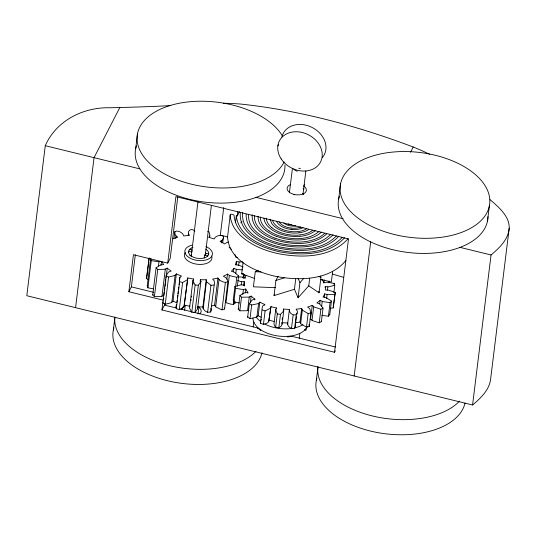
<?xml version="1.0" encoding="UTF-8"?>
<svg xmlns="http://www.w3.org/2000/svg" width="536" height="536" viewBox="0 0 536 536"><rect width="100%" height="100%" fill="white"/><g stroke="black" fill="none" stroke-linecap="round" stroke-linejoin="round"><path stroke-width="0.8" d="M313.701 306.713L312.026 320.314L312.441 320.562A6.593 3.745 7 0 0 312.662 320.682L319.215 322.819L321.386 321.654L323.061 308.053L320.89 309.218L314.337 307.081A6.593 3.745 7 0 1 314.15 306.981L312.267 305.332A40.843 23.182 7 0 1 307.577 307.061L309.627 308.582A6.593 3.745 7 0 1 309.761 308.763L310.934 312.89L309.259 326.491L309.004 324.38M228.584 242.118L226.902 242.533A6.452 3.665 7 0 0 226.607 242.634L224.618 243.94A38.532 21.869 7 0 0 220.041 241.401L222.159 240.195A6.452 3.665 7 0 0 222.34 239.994C226.4 235.23 219.177 233.984 215.465 237.153A6.452 3.665 7 0 0 215.258 237.307L214.212 238.982A38.532 21.869 7 0 0 208.658 237.327L209.884 235.706A6.452 3.665 7 0 0 209.931 235.505L209.007 231.773L207.68 231.23M200.92 281.3L200.9 281.588A6.452 3.665 7 0 1 200.859 281.795L198.354 285.239L194.95 312.495L197.509 308.997A6.452 3.665 7 0 0 197.55 308.79L200.92 281.3L200.357 279.705A38.532 21.869 7 0 0 206.226 279.725L206.427 281.32L203.231 308.81A6.452 3.665 7 0 0 203.365 309.017C206.119 313.547 212.913 313.439 210.95 308.314M197.563 308.555L197.194 307.436M344.527 237.803C328.488 255.585 301.199 255.84 279.31 251.732C260.503 247.444 235.894 237.153 234.011 215.117C226.661 210.775 231.82 222.051 232.517 224.611C234.681 229.321 238.091 233.361 241.95 236.785C251.987 245.501 264.677 250.6 277.521 253.515C301.118 258.164 330.745 258.064 348.025 238.761M230.346 214.219L227.552 236.885C228.959 260.623 255.572 271.819 275.651 276.382C299.255 280.804 329.305 280.576 345.908 260.496M258.057 216.189C257.561 226.594 268.127 233.207 276.636 236.443M254.386 215.733C253.803 227.237 265.501 234.574 274.908 238.165M176.619 304.415L176.445 304.676A6.452 3.665 7 0 0 176.344 304.87C173.825 310.552 181.536 310.27 183.734 307.121A6.452 3.665 7 0 0 183.928 306.9L187.808 277.903A38.532 21.869 7 0 0 193.623 279.042L192.906 280.797A6.452 3.665 7 0 0 192.927 281.011L195.131 284.978L198.354 285.239M295.504 324.24L295.611 324.588A6.593 3.745 7 0 1 295.638 324.722C296.71 330.163 289.561 329.526 287.785 324.963A6.593 3.745 7 0 1 287.725 324.829L287.725 322.987A40.843 23.182 7 0 1 281.762 322.625L282.023 324.461A6.593 3.745 7 0 1 281.97 324.615C280.63 329.171 273.507 328.454 274.023 323.409A6.593 3.745 7 0 1 274.03 323.275L275.765 309.339L276.703 308.006A40.843 23.182 7 0 1 270.961 306.599L268.536 321.928A6.593 3.745 7 0 1 268.422 322.036C266.07 324.99 257.769 325.399 261.153 319.51A6.593 3.745 7 0 1 261.233 319.389L261.3 319.295M283.243 310.625L283.437 309.024A40.843 23.182 7 0 0 289.4 309.386L289.4 311.228A6.593 3.745 7 0 0 289.46 311.362C291.229 315.905 298.358 316.568 297.319 311.155A6.593 3.745 7 0 0 297.286 310.987L296.06 309.185A40.843 23.182 7 0 0 301.654 308.468L302.646 310.304A6.593 3.745 7 0 0 302.773 310.424L308.146 313.553L310.934 312.89M194.829 231.358C192.846 227.994 187.881 229.582 188.37 233.374A6.452 3.665 7 0 0 188.391 233.582L189.456 235.431A38.532 21.869 7 0 0 183.794 235.981L182.917 234.111A6.452 3.665 7 0 0 182.729 233.917C179.868 230.42 172.083 229.368 175.647 235.384A6.452 3.665 7 0 0 175.788 235.592L177.785 237.227A38.532 21.869 7 0 0 173.014 238.842M246.145 214.279C245.528 232.369 265.957 241.488 280.891 245.012C298.297 248.523 319.865 248.503 333.024 234.788M252.161 214.782C251.297 230.48 269.012 238.587 281.923 241.696C296.81 244.825 314.846 244.845 326.679 233.917M184.625 310.29L185.215 305.399M248.503 214.253C247.518 231.385 266.854 240.249 280.931 243.645C297.5 247.123 317.969 247.176 330.692 234.333M170.743 105.585C150.562 106.731 130.349 107.247 110.135 107.77C83.462 107.012 56.307 120.499 45.272 145.705L26.8 295.718L472.578 404.995C480.792 398.047 489.85 389.612 490.728 378.202L509.2 228.182A55.242 31.356 7 0 0 506.56 217.516C502.54 210.333 496.168 204.933 490.038 199.606M75.576 307.677L94.048 157.658L119.823 107.501M113.344 330.062L114.912 317.339M135.675 148.713L137.538 133.605M163.875 298.746L163.158 300.133L128.875 291.731L133.431 254.707L167.721 263.109L170.22 258.245L177.798 196.732M128.875 291.731L131.374 286.861L135.327 254.774M148.224 279.424L146.529 278.633L149.042 258.231M146.529 278.633L148.707 262.017M148.907 260.369L149.216 257.896M153.564 288.85L147.929 287.832L147.233 286.003L150.583 258.801L151.018 258.613M147.929 287.832L151.279 260.63L150.583 258.801M164.331 292.033L163.922 295.329L161.537 296.395A6.452 3.665 7 0 1 161.209 296.468L154.395 296.696L152.733 295.014L156.083 267.812L160.405 265.045A6.452 3.665 7 0 1 160.7 264.945L163.748 264.543A38.532 21.869 7 0 1 161.517 261.213L161.008 265.333M154.395 296.696L157.745 269.494L156.083 267.812M158.522 265.816L159.031 261.695L160.894 261.334M161.966 296.287L165.316 269.085L167.272 268.127A38.532 21.869 7 0 0 171.165 271.015L168.659 271.987A6.452 3.665 7 0 0 168.445 272.141L166.14 275.685L161.952 309.962L334.551 352.266L335.268 350.879M167.721 263.109L175.909 196.618L348.507 238.929L334.551 352.266M164.532 290.385L164.84 287.912M165.041 286.264L165.343 283.792M165.55 282.144L165.852 279.671M166.053 278.023L167.272 268.127M161.952 309.962L164.452 305.091L164.653 303.45M176.284 308.85L179.634 281.648L179.326 279.484L179.694 277.668A6.452 3.665 7 0 1 179.795 277.474L181.496 276.027A38.532 21.869 7 0 1 176.364 273.903L173.014 301.105L171.473 302.612A6.452 3.665 7 0 1 171.219 302.746L165.229 304.274L168.572 277.072L166.14 275.685M173.986 238.151L174.823 231.351M175.708 238.339L176.009 235.867M171.801 302.425L175.145 275.223L176.364 273.903M176.92 301.942L177.121 300.294M177.429 297.822L177.731 295.349M177.932 293.701L178.24 291.229M178.441 289.581L178.749 287.108M179.051 284.636L179.252 282.988M179.46 281.333L179.962 277.213M188.257 235.525L188.458 233.877M179.252 309.734L182.602 282.532L187.124 279.879A6.452 3.665 7 0 0 187.278 279.698L187.459 279.444M188.391 252.704L188.565 251.284L191.741 252.061L191.278 255.84L189.69 255.451M189.483 250.044L189.57 249.334L191.948 249.923M184.109 306.646L187.808 277.903M192.92 280.509L189.563 307.999A6.452 3.665 7 0 0 189.577 308.213L191.781 312.18L194.95 312.495M190.97 300.575L191.111 299.443M191.392 297.172L191.533 296.04M192.994 284.14L193.208 282.439M193.483 280.174L193.623 279.042M191.781 312.18L195.131 284.978M200.156 281.353L200.357 279.705M204.196 258.037L204.544 255.203A6.934 3.94 7 0 0 205.543 253.253L208.718 254.03L208.631 254.741M205.342 254.908L211.398 205.328M209.596 237.629L209.797 235.981M207.633 256.69L207.72 255.98L204.544 255.203M203.077 308.522L202.876 306.927L206.226 279.725M207.593 312.535L210.943 285.333L206.735 281.836A6.452 3.665 7 0 1 206.581 281.608L206.44 281.346M210.615 312.247L214.46 283.155L214.286 281.085A6.452 3.665 7 0 0 214.206 280.871L212.658 279.102A38.532 21.869 7 0 0 217.944 278.01L219.325 279.812A6.452 3.665 7 0 0 219.566 279.986C224.417 283.718 230.788 283.135 225.958 277.822A6.452 3.665 7 0 0 225.763 277.628L223.371 276.174A38.532 21.869 7 0 0 227.505 274.077L229.763 275.605A6.452 3.665 7 0 0 230.078 275.739L236.811 277.306L238.614 275.966L234.601 272.375A6.452 3.665 7 0 0 234.319 272.214L231.338 271.223A38.532 21.869 7 0 0 233.87 268.362L236.765 269.44A6.452 3.665 7 0 0 237.126 269.514L242.527 269.863M223.74 207.465L220.33 235.116L227.552 236.885M221.629 242.875L221.958 240.383M227.907 281.815L224.564 309.017L222.011 309.882L216.216 307.188A6.452 3.665 7 0 1 215.975 307.014L214.594 305.212L217.944 278.01M222.728 242.761L223.546 236.168M215.673 306.76L219.023 279.558M222.011 309.882L225.361 282.68M226.875 279.182L227.505 274.077M235.458 222.768L236.329 215.686L237.287 215.921L239.471 211.673M229.348 275.41L225.998 302.612L226.413 302.807A6.452 3.665 7 0 0 226.735 302.94C229.589 303.664 234.46 306.197 235.405 302.036M237.287 215.921L237.843 211.439M233.448 271.759L233.87 268.362M235.934 264.871L236.349 261.474L239.572 261.997A6.452 3.665 7 0 0 239.934 261.997L242.533 261.782M235.773 273.447L236.282 269.327M239.344 302.981L233.877 301.902L233.254 300.053L234.929 286.452L241.033 284.857A6.593 3.745 7 0 1 241.26 284.844L244.476 285.112L244.369 285.963M233.462 304.508L233.971 300.388M235.693 286.378L236.811 277.306M233.877 301.902L235.552 288.301L234.929 286.452M238.661 265.273L239.069 261.977M237.361 286.164L238.614 275.966M254.761 278.492L241.682 273.822L243.076 262.486M248.858 309.982L247.049 310.686A6.593 3.745 7 0 1 246.835 310.726L239.813 310.813L238.252 309.084L239.927 295.483L244.604 292.79A6.593 3.745 7 0 1 244.798 292.736L247.853 292.422L247.753 293.272M241.24 284.851L241.636 281.648L244.242 281.675A40.843 23.182 7 0 0 244.476 285.112M243.049 278.037L243.558 273.916M243.592 278.224L243.914 274.164M243.739 277.755L244.088 274.921M239.813 310.813L241.488 297.212L239.927 295.483M243.753 285.675L244.242 281.675M242.828 294.284L243.418 289.487L245.796 289.038A40.843 23.182 7 0 0 247.853 292.422M244.309 283.825L244.523 282.124M244.939 278.727L245.046 277.876A40.843 23.182 7 0 1 246.299 275.296M245.3 293.038L245.796 289.038M247.585 310.565L249.26 296.964L251.17 296.093A40.843 23.182 7 0 0 254.861 299.088L254.754 299.939M264.697 305.306L264.797 304.455A40.843 23.182 7 0 1 259.839 302.143L258.164 315.744L256.483 317.171A6.593 3.745 7 0 1 256.315 317.252L249.997 318.612L247.652 317.171L249.327 303.57L252.114 300.046A6.593 3.745 7 0 1 252.255 299.952L254.861 299.088M250.379 302.492L251.17 296.093M258.292 270.271L255.27 271.712L253.407 286.82L275.605 287.678M249.997 318.612L251.672 305.011L249.327 303.57M253.227 327.06L253.836 322.103M256.905 316.957L258.58 303.356L259.839 302.143M257.548 328.601L257.628 327.932L193.623 312.24M260.523 323.523L262.171 307.858L262.828 305.909A6.593 3.745 7 0 1 262.908 305.788L264.797 304.455M260.811 329.834L260.744 330.39A27.745 15.745 7 0 1 257.628 327.932M263.431 324.535L265.099 310.934L270.097 308.435A6.593 3.745 7 0 0 270.211 308.327L270.472 308.039M268.797 321.64L270.961 306.599M295.731 278.867L294.452 289.259L274.05 295.591L275.913 280.475L278.104 276.214M276.596 308.857L276.703 308.006M275.618 327.523L277.293 313.922L275.698 309.808A6.593 3.745 7 0 1 275.705 309.674L275.765 309.339M294.056 194.896L294.11 194.427M278.82 327.978L280.469 314.398L283.645 311.014A6.593 3.745 7 0 0 283.691 310.887L283.437 309.024M282.157 319.429L282.351 317.828M282.097 324.146L283.772 310.545M303.021 194.099L305.862 170.964M287.591 324.481L289.4 309.386M287.37 336.347L287.303 336.896A27.745 15.745 7 0 0 291.966 336.347L335.442 347.006M291.45 328.769L293.125 315.168M309.681 278.305L308.749 285.862L298.083 297.768L299.939 282.66L298.13 278.405M294.586 328.675L296.261 315.074M295.604 323.442L296.488 316.24M296.689 314.639L296.884 313.037M309.259 326.491L306.471 327.154L301.098 324.025A6.593 3.745 7 0 1 300.971 323.905L299.979 322.069L301.654 308.468M300.663 323.577L302.338 309.976M299.229 338.343L299.845 333.379M304.348 329.714L305.956 330.109L306.217 327.985M306.471 327.154L308.146 313.553M312.026 320.314L310.592 318.933L312.267 305.332M308.749 285.862L319.054 292.79L320.91 277.675L320.702 276.087M321.741 280.14L321.848 279.29M319.778 303.691L320.193 300.287L322.793 301.594A6.593 3.745 7 0 0 323.007 301.654L330.102 302.606L331.442 301.051L326.364 297.768A6.593 3.745 7 0 0 326.163 297.681L323.034 296.998A40.843 23.182 7 0 0 324.662 293.835L327.717 294.659A6.593 3.745 7 0 0 327.952 294.686L334.886 294.344L335.101 293.453L335.261 292.555L328.896 290.204A6.593 3.745 7 0 0 328.662 290.164L325.459 290.036A40.843 23.182 7 0 0 325.231 286.599L328.441 286.867A6.593 3.745 7 0 0 328.669 286.854L334.732 285.273L334.524 284.449L334.149 283.41L327.161 282.224A6.593 3.745 7 0 0 326.88 282.217L323.911 282.673A40.843 23.182 7 0 0 322.002 279.497M323.891 283.109L324.287 279.913M319.215 322.819L320.89 309.218M321.647 306.203L322.237 301.406M325.124 287.45L325.231 286.599M324.24 297.239L324.662 293.835M316.341 380.393L318.009 366.872M327.463 290.097L327.851 286.894M338.672 199.044L340.534 183.935M326.618 298.579L327.114 294.579M328.983 282.633L329.184 281.031M332.628 271.578L331.349 281.97L320.294 279.263M321.875 315.396L328.427 316.207L330.102 302.606M328.427 316.207L329.767 314.652L331.442 301.051M334.049 284.261L334.149 283.41M333.888 292.462L334.772 285.259M330.484 308.274L333.211 307.945L334.886 294.344M333.211 307.945L335.261 292.555M354.169 375.971L370.698 241.696M487.499 221.046L489.355 205.938A75.268 42.726 7 0 0 385.022 153.082A75.268 42.726 7 0 0 370.456 225.783A75.268 42.726 7 0 0 489.355 205.938M472.578 404.995L491.05 254.975C499.264 248.027 508.316 239.592 509.2 228.182M197.992 201.677L191.741 252.061A6.934 3.94 7 0 1 192.143 250.788M198.019 313.902L198.936 306.572M289.373 192.866L292.462 168.264M240.309 212.638C238.607 233.703 262.801 244.47 280.013 248.356C299.678 252.188 324.106 252.061 338.745 236.336M242.687 212.598C240.57 232.658 263.618 243.197 279.939 246.969C298.78 250.788 322.109 250.761 336.367 235.94M213.978 285.011L210.943 285.333M247.652 317.171L247.907 316.629M163.219 301.781L162.79 302.887L165.229 304.274M277.842 145.98L278.553 144.613M274.05 295.591L274.78 294.163M410.529 152.217L413.209 147.005A220.926 125.404 7 0 1 422.448 150.918L429.617 154.234M342.109 237.475C325.774 254.814 298.565 254.573 276.898 249.81C259.873 245.374 238.198 235.565 236.329 215.686M299.939 282.66L303.678 278.492M152.733 295.014L153.202 294.579M318.974 231.445C308.984 240.061 294.304 239.82 282.164 236.791A31.812 18.056 7 0 1 269.092 230.942M240.765 222.909L242.111 221.716M315.215 230.668C306.344 237.709 293.862 237.515 283.37 234.895A28.113 15.959 7 0 1 271.806 229.736A28.951 16.435 7 0 1 264.007 218.098M238.252 309.084L238.801 308.635M280.469 314.398L277.293 313.922M175.118 275.236L174.823 275.41A6.452 3.665 7 0 1 174.569 275.544L168.626 277.065M258.58 303.356L258.191 303.557A6.593 3.745 7 0 1 257.99 303.651L251.672 305.011M147.233 286.003L147.909 285.715M233.254 300.053L233.957 299.778M264.737 324.066L264.777 324.052A27.745 15.745 7 0 0 292.435 328.327M275.913 280.475L284.542 277.795M165.316 269.085L164.927 269.186A6.452 3.665 7 0 1 164.559 269.266L157.798 269.501M249.22 296.978L248.764 297.078A6.593 3.745 7 0 1 248.51 297.125L241.488 297.212M237.301 257.468L235.981 257.582A38.532 21.869 7 0 0 234.788 254.372M241.682 273.822L243.27 273.722M159.031 261.695L158.542 261.715A6.452 3.665 7 0 1 158.18 261.715L151.279 260.63M238.232 276.998L241.756 277.025A6.593 3.745 7 0 1 241.991 277.052L245.046 277.876M243.371 289.487L242.828 289.494A6.593 3.745 7 0 1 242.594 289.494L235.552 288.301M223.405 103.26L227.539 103.348A154.281 87.576 7 0 1 240.711 104.051C299.771 110.369 357.72 126.067 413.209 147.005M255.27 271.712L261.025 271.933M241.589 281.641L241.039 281.554A6.593 3.745 7 0 1 240.811 281.507L237.716 280.589M303.148 188.779L304.033 188.94M45.272 145.705L139.775 168.867M255.685 197.281L343.114 218.715M459.855 247.331L491.05 254.975M131.374 286.861L153.705 292.334M164.452 305.091L176.605 308.066M180.659 309.064L192.002 311.845M182.602 282.532L179.634 281.648M332.441 274.09L343.455 277.3M265.099 310.934L262.198 309.922M333.111 305.922L333.586 306.156M243.089 266.995L239.284 265.313A6.452 3.665 7 0 0 238.935 265.213L235.699 264.797A38.532 21.869 7 0 0 236.349 261.474M318.853 276.288L320.91 277.675M329.225 314.19L329.767 314.652M271.933 227.807C269.005 225.428 266.392 222.058 266.318 218.132M234.842 302.646L235.264 303.168M321.091 321.138L321.386 321.654M323.027 307.992L319.771 304.16A6.593 3.745 7 0 0 319.617 304.046L316.877 302.86A40.843 23.182 7 0 0 320.193 300.287M294.452 289.259L298.083 297.768M224.316 308.046L224.564 309.017M270.09 219.539L271.987 223.827A22.512 12.777 7 0 0 274.854 226.768A21.775 12.361 7 0 0 298.988 232.879M318.84 291.195L319.054 292.79M459.499 401.149A75.268 42.726 7 0 1 372.46 415.963A75.268 42.726 7 0 1 317.962 366.711M465.014 403.112A75.268 42.726 7 0 1 379.796 432.967A75.268 42.726 7 0 1 316.87 378.248M487.968 216.725A75.268 42.726 7 0 1 405.913 252.195A75.268 42.726 7 0 1 339.422 196.189M256 351.341A75.268 42.726 7 0 1 169.544 365.659A75.268 42.726 7 0 1 114.871 317.098M262.017 352.788A75.268 42.726 7 0 1 176.8 382.637A75.268 42.726 7 0 1 113.873 327.918M205.904 246.533A13.869 7.873 7 0 1 208.993 258.754A13.869 7.873 7 0 1 187.901 256.737A13.869 7.873 7 0 1 191.908 245.193M211.7 255.974A13.869 7.873 7 0 1 197.047 264.228A13.869 7.873 7 0 1 185.289 252.536M205.744 249.113A10.171 5.775 7 0 1 205.348 257.561A10.171 5.775 7 0 1 190.622 255.531A10.171 5.775 7 0 1 193.034 247.364M205.281 252.892A10.171 5.775 7 0 1 206.454 253.783M284.951 164.961A75.268 42.726 7 0 1 204.162 202.032A75.268 42.726 7 0 1 136.425 145.866M284.174 161.939A75.268 42.726 7 0 1 170.502 176.927A75.268 42.726 7 0 1 165.745 106.972A75.268 42.726 7 0 1 282.405 135.916M191.278 255.84A6.934 3.94 7 0 1 191.426 255.062M229.046 247.217A38.532 21.869 7 0 1 231.264 249.361M214.594 305.212A38.532 21.869 7 0 1 211.338 305.956M202.876 306.927A38.532 21.869 7 0 1 197.375 306.92M189.905 306.183A38.532 21.869 7 0 1 184.458 305.105M176.498 302.612A38.532 21.869 7 0 1 173.014 301.105M191.164 256.637A6.934 3.94 7 0 1 191.258 256.275M321.305 232.135A33.259 18.881 7 0 1 276.703 236.376M308.548 229.649A20.455 11.611 7 0 1 298.934 232.778M276.529 221.288A16.676 9.467 7 0 0 278.74 224.316A16.227 9.213 7 0 0 284.583 227.854A15.725 8.924 7 0 0 292.033 229.522M292.033 229.515A15.122 8.583 7 0 0 302.197 228.068A14.666 8.321 7 0 0 303.034 227.633M283.779 222.875A10.258 5.822 7 0 0 286.773 224.792A9.775 5.548 7 0 0 291.309 226.018A9.414 5.347 7 0 0 293.621 226.132A9.179 5.213 7 0 0 295.778 225.911M324.555 233.395A36.957 20.978 7 0 1 274.975 238.098M269.032 230.969A32.649 18.532 7 0 1 260.335 217.026M300.153 234.982A25.473 14.459 7 0 1 271.98 227.793M312.589 230.366A24.154 13.708 7 0 1 300.093 234.882M272.603 220.517A20.381 11.571 7 0 0 275.638 225.194A19.926 11.31 7 0 0 282.8 229.549A19.43 11.028 7 0 0 291.986 231.632A18.733 10.633 7 0 0 306.706 228.738M279.122 221.837A14.432 8.194 7 0 0 280.08 223.15A13.956 7.926 7 0 0 284.75 226.386A13.48 7.651 7 0 0 290.994 228.095M290.994 228.095A13.125 7.45 7 0 0 294.224 228.262A12.77 7.249 7 0 0 299.905 227.257M300.669 226.929A12.288 6.975 7 0 1 299.905 227.251M288.221 223.874A7.759 4.402 7 0 0 289.36 224.283A7.276 4.134 7 0 0 291.149 224.678M300.408 168.492A6.868 2.104 10.6 0 1 298.706 168.197M297.239 171.225A6.868 5.347 1.6 0 1 293.668 168.967M281.896 137.002A23.122 18.633 27.2 0 1 312.16 127.481A23.122 18.633 27.2 0 1 322.324 157.597M291.175 224.47A6.934 3.94 7 0 1 290.432 224.269M303.343 185.818A9.708 5.514 7 0 1 303.564 193.798A9.708 5.514 7 0 1 289.675 192.504A9.708 5.514 7 0 1 290.398 184.605M302.411 193.375A9.708 5.514 7 0 1 303.711 194.334M198.836 307.255A9.708 5.514 7 0 1 199.761 313.888M181.885 309.507A9.708 5.514 7 0 1 185.201 305.58M304.455 185.074A22.19 17.715 27.3 0 1 304.763 184.846M310.592 318.933A40.843 23.182 7 0 1 310.036 319.175M299.979 322.069A40.843 23.182 7 0 1 295.457 322.692M274.66 321.533A40.843 23.182 7 0 1 269.286 320.2M261.206 317.232A40.843 23.182 7 0 1 258.164 315.744M307.369 326.504A27.745 15.745 7 0 1 277.36 335.891A27.745 15.745 7 0 1 252.992 318.304M305.721 329.593A27.745 15.745 7 0 1 305.956 330.109M302.887 324.682A27.745 15.745 7 0 1 294.994 327.818M260.704 321.546A27.745 15.745 7 0 1 256.175 317.037M281.186 158.891A23.122 18.633 27.2 0 0 319.704 163.406A23.122 18.633 27.2 0 0 299.048 131.923A23.122 18.633 27.2 0 0 281.186 158.891"/></g></svg>
